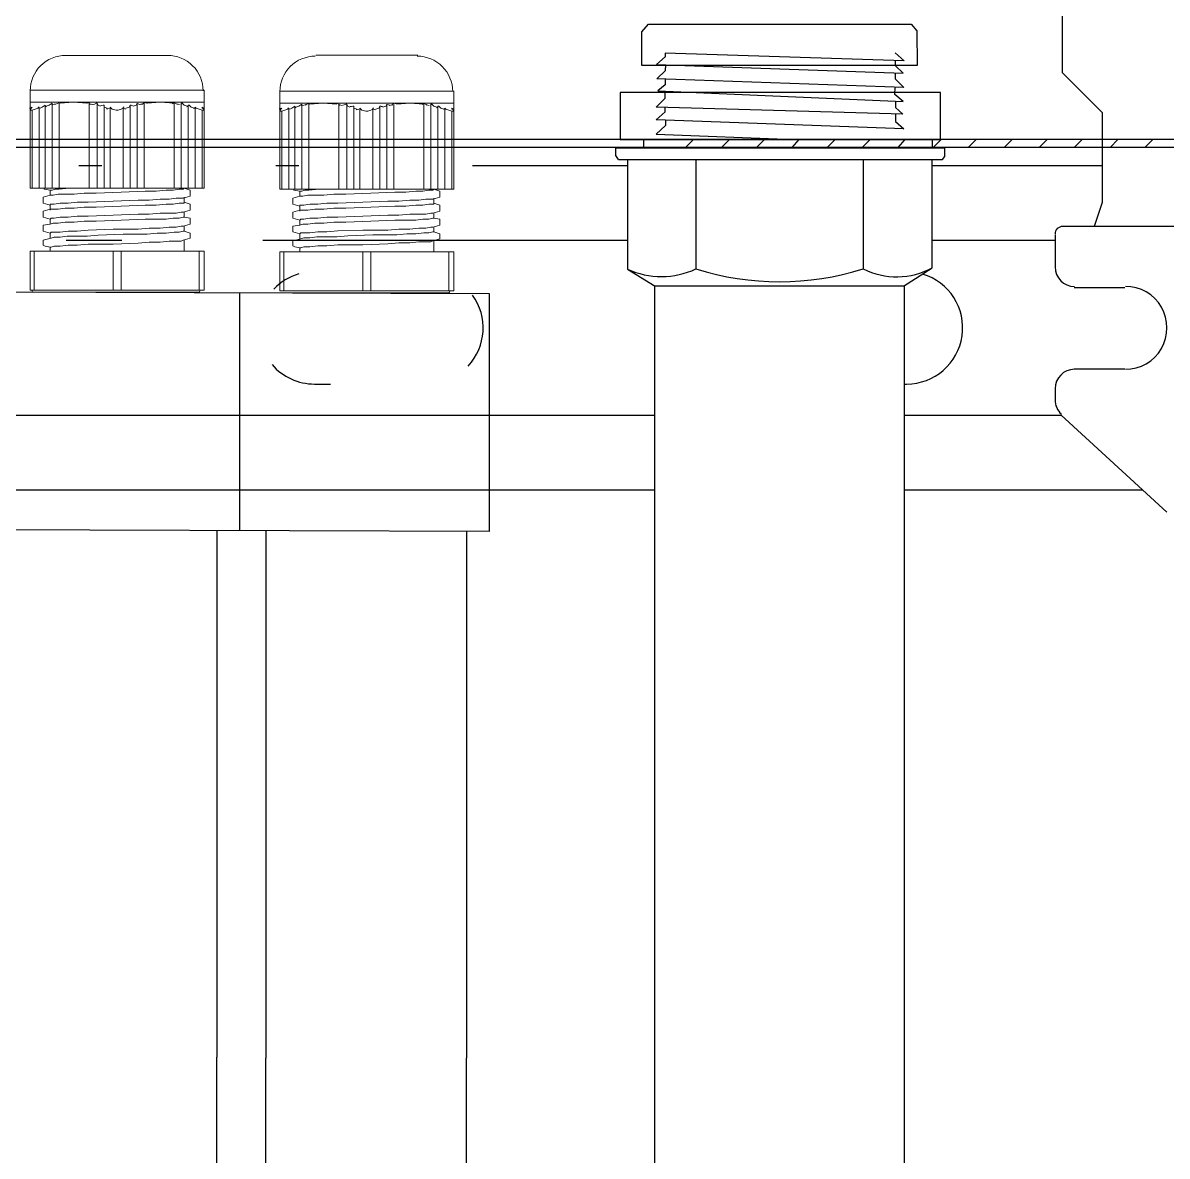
# Model space of a CAD drawing. Header units: feet. Extents: x -159 to 1687, y -48 to 1556.
# Drawn here: x 508.2828 to 508.76, y 1044.1603 to 1044.6329 of the extents above; entities that cross this region are included whole.
import ezdxf

# ---------------------------------------------------------------- set-up
doc = ezdxf.new("R2010")
doc.units = ezdxf.units.FT
doc.header["$MEASUREMENT"] = 0
for name, color, linetype in [('E-COND-PVC', 4, 'Continuous'), ('E-DETL', 7, 'Continuous'), ('E-EQPM-CAB', 5, 'Continuous'), ('E-EQPM-HRDW', 253, 'Continuous')]:
    doc.layers.add(name, color=color, linetype=linetype)

msp = doc.modelspace()

# ---------------------------------------------------------------- linework, layer by layer
at = {"layer": 'E-COND-PVC'}
msp.add_line((508.0607892275231, 1044.521451875424), (508.4772831352483, 1044.520115285561), dxfattribs=at)
for points in [[(508.4772831352483, 1044.420854962959), (508.0607892275231, 1044.422191552822), (508.0607892275231, 1044.521451875424)], [(508.373159658317, 1044.520449433026), (508.373159658317, 1044.421189110425)], [(508.4772831352483, 1044.520115285561), (508.4772831352483, 1044.420854962959)], [(508.363663655664, 1044.421219584486), (508.3636571373538, 1044.201538263403)], [(508.3841389984123, 1044.421153876117), (508.3841456031305, 1044.201204115937)], [(508.4677871325953, 1044.420885437021), (508.4677806142849, 1044.201204115937)], [(508.3636339658489, 1042.846764879883), (508.3636571373538, 1044.201538263403)], [(508.3840979036689, 1041.048761416502), (508.3841456031305, 1044.201204115937)], [(508.4677574484619, 1042.846764879883), (508.4677806142849, 1044.201204115937)]]:
    msp.add_lwpolyline(points, dxfattribs=at)
at = {"layer": 'E-COND-PVC', "color": 111}
for points in [[(508.5462135900078, 1044.523316351487), (508.5462135900078, 1042.846764879883)], [(508.6503801900078, 1044.5233222237), (508.6503801900078, 1042.846764879883)]]:
    msp.add_lwpolyline(points, dxfattribs=at)
at = {"layer": 'E-DETL', "ltscale": 0.05}
for points in [[(508.6558411576303, 1044.615168871717), (508.5410195403106, 1044.615168871717), (508.5410195403106, 1044.629148656461), (508.5437650777064, 1044.632375325705), (508.6532208063557, 1044.632375325705), (508.6556974307588, 1044.629587120081), (508.6558411576303, 1044.615168871717)], [(508.6465638276434, 1044.620426856552), (508.6502972809611, 1044.617114286685), (508.5507248779921, 1044.620265392736), (508.5506748114924, 1044.618683331831), (508.5470708278017, 1044.615599458201), (508.6499785787622, 1044.611917802223), (508.646708179484, 1044.615022589036), (508.6467778987794, 1044.61722566239)], [(508.6465923375073, 1044.612038949321), (508.6465446619238, 1044.609507510416), (508.6501829757125, 1044.605994195894), (508.5471940749161, 1044.609602560259), (508.5508602238676, 1044.613059847164), (508.5509461215394, 1044.615460814628)], [(508.5507365206296, 1044.609478445575), (508.5506753932581, 1044.607044510992), (508.5476077563956, 1044.60450748606), (508.6499694285734, 1044.600113141478), (508.6465072278763, 1044.603017721826), (508.6466158917105, 1044.606119173816)], [(508.6654593682073, 1044.584323775184), (508.6654593682073, 1044.603831785747), (508.5319359988238, 1044.603831785747), (508.5319359988238, 1044.584264770052), (508.6654593682073, 1044.584323775184)], [(508.6467305716022, 1044.600252184278), (508.6467120895472, 1044.597629180625), (508.6497467632952, 1044.594766935514), (508.546994229023, 1044.59778176082), (508.5506866907767, 1044.601526825298), (508.5506893251006, 1044.60437519558)], [(508.6467010056368, 1044.594856299999), (508.6466992055686, 1044.591731008989), (508.6501871421733, 1044.588751396647), (508.5469058199305, 1044.592427733636), (508.550654176358, 1044.595783002194), (508.5507096227358, 1044.597672748784)], [(508.5507676493859, 1044.592290270384), (508.5507680970102, 1044.590099568137), (508.5469549521179, 1044.586469571354), (508.6045615828917, 1044.584296863926)], [(508.5416182795104, 1044.584269048736), (508.541617850767, 1044.580705897589)], [(508.6620404121884, 1044.584327598912), (508.6620399746564, 1044.580691407555)], [(508.5312225084426, 1044.575987158142), (508.5300757221667, 1044.577620038826), (508.530076093646, 1044.580707286374)], [(508.6673316188786, 1044.580690770827), (508.5300760916587, 1044.580690770827)], [(508.6663267452144, 1044.575987158142), (508.6673311987806, 1044.577199468256), (508.6673316188786, 1044.580690770827)], [(508.5312225084426, 1044.575987158142), (508.6663267452144, 1044.575987158142)], [(508.5349431739307, 1044.575987158142), (508.5349431739307, 1044.530245530596)], [(508.5634588640784, 1044.575987158142), (508.5634588640784, 1044.530298217244)], [(508.6332843556938, 1044.575987158142), (508.6332843556938, 1044.53026962331)], [(508.6500652331072, 1044.523122712427), (508.6620870829385, 1044.530738022843), (508.6620870829385, 1044.575987158142)], [(508.5349431739307, 1044.530245530596), (508.5465285469083, 1044.523122712427)]]:
    msp.add_lwpolyline(points, dxfattribs=at)
at = {"layer": 'E-DETL'}
msp.add_lwpolyline([(508.6500652331072, 1044.523122712427), (508.5465285469083, 1044.523122712427)], dxfattribs=at)
at = {"layer": 'E-DETL', "ltscale": 0.05}
for centre, radius, start, end in [((508.5491442912749, 1044.56097472633), 0.03385196012386368, 245.196565240083, 295.0151581366221), ((508.5984174385348, 1044.642196045227), 0.1172315053023451, 252.6504055489006, 287.3026685616503), ((508.6472261945979, 1044.558760822032), 0.0317194463483712, 243.9257194655662, 297.937642340673)]:
    msp.add_arc(centre, radius, start, end, dxfattribs=at)
at = {"layer": 'E-EQPM-CAB', "lineweight": 0}
for p, q in [((508.2858540110861, 1044.563949304492), (508.2858540110861, 1044.604784550653)), ((508.3583574073314, 1044.604784550653), (508.2858540110861, 1044.604784550653)), ((508.3583574073314, 1044.604784550653), (508.3583574073314, 1044.563949304492)), ((508.3899774880174, 1044.563615157026), (508.3899774880174, 1044.604450403187)), ((508.4624808842627, 1044.604450403187), (508.3899774880174, 1044.604450403187)), ((508.4624808842627, 1044.604450403187), (508.4624808842627, 1044.563615157026)), ((508.3583574073314, 1044.563949304492), (508.2858540110861, 1044.563949304492)), ((508.4624808842627, 1044.563615157026), (508.3899774880174, 1044.563615157026))]:
    msp.add_line(p, q, dxfattribs=at)
at = {"layer": 'E-EQPM-CAB', "lineweight": 25}
msp.add_line((508.8412249360474, 1044.54801307193), (508.7162190804524, 1044.54801307193), dxfattribs=at)
for points in [[(508.7162190804524, 1044.637183915588), (508.7162190804524, 1044.612182744469), (508.732886527865, 1044.595515297056)], [(508.732886527865, 1044.595515297056), (508.732886527865, 1044.558013540377), (508.7295530383824, 1044.54801307193)], [(508.8353913294529, 1044.584264770052), (507.2132320100168, 1044.584264770052)], [(508.5591283885883, 1044.58093128057), (508.5624618780707, 1044.584264770052)], [(508.5741290912597, 1044.58093128057), (508.5774625807421, 1044.584264770052)], [(508.5887131077454, 1044.58093128057), (508.5920465972281, 1044.584264770052)], [(508.603713810417, 1044.58093128057), (508.6066306137141, 1044.584264770052)], [(508.618297826903, 1044.58093128057), (508.6216313163857, 1044.584264770052)], [(508.6328818433892, 1044.58093128057), (508.6362153328716, 1044.584264770052)], [(508.6478825460606, 1044.58093128057), (508.6507993493578, 1044.584264770052)], [(508.6624665625466, 1044.58093128057), (508.665800052029, 1044.584264770052)], [(508.6770505790325, 1044.58093128057), (508.6803840685152, 1044.584264770052)], [(508.6920512817042, 1044.58093128057), (508.6953847711866, 1044.584264770052)], [(508.7066352981901, 1044.58093128057), (508.7099687876728, 1044.584264770052)], [(508.7212193146761, 1044.58093128057), (508.7245528041585, 1044.584264770052)], [(508.7362200173475, 1044.58093128057), (508.7395535068299, 1044.584264770052)], [(508.7508040338337, 1044.58093128057), (508.7541375233161, 1044.584264770052)], [(508.8353913294529, 1044.58093128057), (507.2132320100168, 1044.58093128057)], [(508.7133022771552, 1044.544679582448), (508.7133022771552, 1044.530928938332)], [(508.7212193146761, 1044.522595214626), (508.7424703101271, 1044.522595214626)], [(508.7424703101271, 1044.48842694743), (508.7212193146761, 1044.48842694743)], [(508.7133022771552, 1044.480093223724), (508.7133022771552, 1044.475509675685)], [(508.7158023942668, 1044.469259382905), (508.7599711299106, 1044.428840822929)]]:
    msp.add_lwpolyline(points, dxfattribs=at)
at = {"layer": 'E-EQPM-CAB', "lineweight": 0}
for points in [[(508.3431483615673, 1044.619368567139), (508.3006463706654, 1044.619368567139)], [(508.4474801815909, 1044.619451105858), (508.404978190689, 1044.619451105858)], [(508.2858540110861, 1044.599784316429), (508.3583574073314, 1044.599784316429)], [(508.2866873834567, 1044.597700885503), (508.2858540110861, 1044.596867513132), (508.2862706972715, 1044.596450826947), (508.2866873834567, 1044.596450826947), (508.2891875005687, 1044.597284199317), (508.2891875005687, 1044.597700885503), (508.2896041867539, 1044.597700885503), (508.2896041867539, 1044.563949304492)], [(508.2866873834567, 1044.563949304492), (508.2866873834567, 1044.596450826947)], [(508.292104303866, 1044.563949304492), (508.292104303866, 1044.598534257873), (508.2908542453102, 1044.597700885503), (508.2900208729394, 1044.597284199317)], [(508.2950211071632, 1044.563949304492), (508.2950211071632, 1044.599367630244), (508.293771048607, 1044.598534257873), (508.2925209900512, 1044.598117571688)], [(508.2979379104605, 1044.563949304492), (508.2979379104605, 1044.599784316429)], [(508.309605123649, 1044.599367630244), (508.3037715170549, 1044.599784316429), (508.2983545966457, 1044.599367630244)], [(508.3104384960198, 1044.599784316429), (508.3104384960198, 1044.563949304492)], [(508.3150220440583, 1044.598117571688), (508.3141886716876, 1044.598534257873), (508.3137719855025, 1044.599367630244), (508.313355299317, 1044.599367630244)], [(508.3137719855025, 1044.563949304492), (508.3137719855025, 1044.599367630244)], [(508.3166887887997, 1044.598534257873), (508.3166887887997, 1044.563949304492)], [(508.3179388473555, 1044.597284199317), (508.3166887887997, 1044.597700885503)], [(508.3246058263208, 1044.597284199317), (508.32377245395, 1044.596867513132), (508.3225223953939, 1044.596450826947), (508.3216890230236, 1044.596450826947), (508.3200222782821, 1044.596867513132), (508.3191889059115, 1044.597700885503), (508.3191889059115, 1044.563949304492)], [(508.3246058263208, 1044.563949304492), (508.3246058263208, 1044.597700885503)], [(508.325022512506, 1044.597700885503), (508.3246058263208, 1044.597700885503)], [(508.3279393158032, 1044.598534257873), (508.3275226296176, 1044.598534257873), (508.3271059434324, 1044.597700885503), (508.3258558848766, 1044.597284199317)], [(508.3304394329148, 1044.563949304492), (508.3304394329148, 1044.599367630244), (508.3300227467296, 1044.598534257873), (508.3287726881738, 1044.598117571688)], [(508.3458568217716, 1044.599367630244), (508.3400232151772, 1044.599784316429), (508.3346062947683, 1044.599367630244)], [(508.3458568217716, 1044.599784316429), (508.3458568217716, 1044.563949304492)], [(508.3512737421807, 1044.598117571688), (508.3500236836249, 1044.598534257873), (508.3491903112541, 1044.599367630244), (508.3487736250689, 1044.599367630244), (508.3487736250689, 1044.563949304492)], [(508.3541905454779, 1044.597284199317), (508.3529404869221, 1044.597700885503), (508.3521071145513, 1044.598534257873), (508.3516904283661, 1044.598534257873), (508.3516904283661, 1044.563949304492)], [(508.3575240349606, 1044.596450826947), (508.3575240349606, 1044.563949304492)], [(508.3899774880174, 1044.599450168963), (508.4624808842627, 1044.599450168963)], [(508.390810860388, 1044.597366738037), (508.3899774880174, 1044.596533365666), (508.3903941742028, 1044.596116679481), (508.390810860388, 1044.596116679481), (508.3933109775001, 1044.596950051851), (508.3933109775001, 1044.597366738037), (508.3937276636852, 1044.597366738037), (508.3937276636852, 1044.563615157026)], [(508.3962277807973, 1044.563615157026), (508.3962277807973, 1044.598200110408), (508.3949777222415, 1044.597366738037), (508.3941443498707, 1044.596950051851)], [(508.3991445840945, 1044.563615157026), (508.3991445840945, 1044.599033482778), (508.3978945255383, 1044.598200110408), (508.3966444669825, 1044.597783424223)], [(508.4020613873918, 1044.563615157026), (508.4020613873918, 1044.599450168963)], [(508.4137286005803, 1044.599033482778), (508.4078949939862, 1044.599450168963), (508.402478073577, 1044.599033482778)], [(508.4145619729511, 1044.599450168963), (508.4145619729511, 1044.563615157026)], [(508.4191455209896, 1044.597783424223), (508.418312148619, 1044.598200110408), (508.4178954624338, 1044.599033482778), (508.4174787762483, 1044.599033482778)], [(508.4178954624338, 1044.563615157026), (508.4178954624338, 1044.599033482778)], [(508.420812265731, 1044.598200110408), (508.420812265731, 1044.563615157026)], [(508.4220623242868, 1044.596950051851), (508.420812265731, 1044.597366738037)], [(508.4287293032521, 1044.596950051851), (508.4278959308813, 1044.596533365666), (508.4266458723253, 1044.596116679481), (508.4258124999549, 1044.596116679481), (508.4241457552134, 1044.596533365666), (508.4233123828428, 1044.597366738037), (508.4233123828428, 1044.563615157026)], [(508.4287293032521, 1044.563615157026), (508.4287293032521, 1044.597366738037)], [(508.4291459894373, 1044.597366738037), (508.4287293032521, 1044.597366738037)], [(508.4320627927345, 1044.598200110408), (508.4316461065489, 1044.598200110408), (508.4312294203637, 1044.597366738037), (508.4299793618079, 1044.596950051851)], [(508.4345629098461, 1044.563615157026), (508.4345629098461, 1044.599033482778), (508.4341462236609, 1044.598200110408), (508.4328961651051, 1044.597783424223)], [(508.4499802987029, 1044.599033482778), (508.4441466921085, 1044.599450168963), (508.4387297716996, 1044.599033482778)], [(508.4499802987029, 1044.599450168963), (508.4499802987029, 1044.563615157026)], [(508.455397219112, 1044.597783424223), (508.4541471605562, 1044.598200110408), (508.4533137881854, 1044.599033482778), (508.4528971020002, 1044.599033482778), (508.4528971020002, 1044.563615157026)], [(508.4583140224092, 1044.596950051851), (508.4570639638534, 1044.597366738037), (508.4562305914826, 1044.598200110408), (508.4558139052974, 1044.598200110408), (508.4558139052974, 1044.563615157026)], [(508.390810860388, 1044.563615157026), (508.390810860388, 1044.596116679481)], [(508.4616475118919, 1044.596116679481), (508.4616475118919, 1044.563615157026)], [(508.2916876176806, 1044.563949304492), (508.2916876176806, 1044.563532618307), (508.2941877347926, 1044.563115932121), (508.2941877347926, 1044.561032501194), (508.2912709314954, 1044.560199128824), (508.2912709314954, 1044.557699011712), (508.2941877347926, 1044.556865639342)], [(508.2941877347926, 1044.554782208415), (508.2941877347926, 1044.557282325527), (508.2958544795338, 1044.557282325527), (508.2983545966457, 1044.557699011712), (508.3016880861281, 1044.557699011712), (508.3054382617959, 1044.558115697897), (508.3100218098346, 1044.558115697897), (508.3308561191005, 1044.558949070268), (508.3354396671387, 1044.558949070268), (508.3400232151772, 1044.559365756454), (508.3437733908452, 1044.559365756454), (508.3466901941425, 1044.559782442639), (508.3496069974397, 1044.559782442639), (508.3525238007369, 1044.56061581501), (508.3525238007369, 1044.563115932121), (508.3500236836249, 1044.563949304492), (508.3496069974397, 1044.563532618307), (508.3479402526983, 1044.563532618307), (508.3454401355864, 1044.563115932121), (508.3425233322894, 1044.563115932121), (508.3383564704359, 1044.562699245936), (508.3337729223977, 1044.562699245936), (508.32377245395, 1044.562282559751), (508.313355299317, 1044.561865873566), (508.3083550650932, 1044.561865873566), (508.3041882032401, 1044.56144918738), (508.297521224275, 1044.56144918738), (508.2954377933484, 1044.561032501194), (508.2941877347926, 1044.561032501194)], [(508.3021047723135, 1044.563949304492), (508.2979379104605, 1044.563532618307), (508.296271165719, 1044.563532618307), (508.2950211071632, 1044.563115932121), (508.2941877347926, 1044.563115932121)], [(508.3958110946119, 1044.563615157026), (508.3958110946119, 1044.563198470841), (508.3983112117239, 1044.562781784656), (508.3983112117239, 1044.560698353729), (508.3953944084267, 1044.559864981358), (508.3953944084267, 1044.557364864247), (508.3983112117239, 1044.556531491876)], [(508.3983112117239, 1044.55444806095), (508.3983112117239, 1044.556948178061), (508.3999779564651, 1044.556948178061), (508.402478073577, 1044.557364864247), (508.4058115630594, 1044.557364864247), (508.4095617387272, 1044.557781550432), (508.4141452867659, 1044.557781550432), (508.4349795960318, 1044.558614922802), (508.43956314407, 1044.558614922802), (508.4441466921085, 1044.559031608988), (508.4478968677765, 1044.559031608988), (508.4508136710738, 1044.559448295173), (508.453730474371, 1044.559448295173), (508.4566472776683, 1044.560281667544), (508.4566472776683, 1044.562781784656), (508.4541471605562, 1044.563615157026), (508.453730474371, 1044.563198470841), (508.4520637296296, 1044.563198470841), (508.4495636125177, 1044.562781784656), (508.4466468092207, 1044.562781784656), (508.4424799473672, 1044.56236509847), (508.437896399329, 1044.56236509847), (508.4278959308813, 1044.561948412285), (508.4174787762483, 1044.5615317261), (508.4124785420245, 1044.5615317261), (508.4083116801714, 1044.561115039915), (508.4016447012064, 1044.561115039915), (508.3995612702797, 1044.560698353729), (508.3983112117239, 1044.560698353729)], [(508.4062282492448, 1044.563615157026), (508.4020613873918, 1044.563198470841), (508.4003946426503, 1044.563198470841), (508.3991445840945, 1044.562781784656), (508.3983112117239, 1044.562781784656)], [(508.3500236836249, 1044.560199128824), (508.3500236836249, 1044.557699011712), (508.3479402526983, 1044.557699011712), (508.3454401355864, 1044.557282325527), (508.3425233322894, 1044.557282325527), (508.3383564704359, 1044.556865639342), (508.3337729223977, 1044.556865639342), (508.32377245395, 1044.556448953157), (508.313355299317, 1044.556032266971), (508.3083550650932, 1044.556032266971), (508.3041882032401, 1044.555615580786), (508.3004380275723, 1044.555615580786), (508.297521224275, 1044.5551988946), (508.2941877347926, 1044.5551988946), (508.2912709314954, 1044.55436552223), (508.2912709314954, 1044.551865405118), (508.2941877347926, 1044.551032032747), (508.2941877347926, 1044.548948601821), (508.2954377933484, 1044.549365288005), (508.297521224275, 1044.549365288005), (508.3004380275723, 1044.549781974191), (508.3041882032401, 1044.549781974191), (508.3083550650932, 1044.550198660377), (508.313355299317, 1044.550198660377), (508.32377245395, 1044.550615346562), (508.3337729223977, 1044.551032032747), (508.3425233322894, 1044.551032032747), (508.3454401355864, 1044.551448718933), (508.3479402526983, 1044.551448718933), (508.3496069974397, 1044.551865405118), (508.3500236836249, 1044.551865405118)], [(508.4541471605562, 1044.559864981358), (508.4541471605562, 1044.557364864247), (508.4520637296296, 1044.557364864247), (508.4495636125177, 1044.556948178061), (508.4466468092207, 1044.556948178061), (508.4424799473672, 1044.556531491876), (508.437896399329, 1044.556531491876), (508.4278959308813, 1044.556114805691), (508.4174787762483, 1044.555698119505), (508.4124785420245, 1044.555698119505), (508.4083116801714, 1044.55528143332), (508.4045615045036, 1044.55528143332), (508.4016447012064, 1044.554864747134), (508.3983112117239, 1044.554864747134), (508.3953944084267, 1044.554031374764), (508.3953944084267, 1044.551531257652), (508.3983112117239, 1044.550697885281), (508.3983112117239, 1044.548614454355), (508.3995612702797, 1044.54903114054), (508.4016447012064, 1044.54903114054), (508.4045615045036, 1044.549447826726), (508.4083116801714, 1044.549447826726), (508.4124785420245, 1044.549864512911), (508.4174787762483, 1044.549864512911), (508.4278959308813, 1044.550281199096), (508.437896399329, 1044.550697885281), (508.4466468092207, 1044.550697885281), (508.4495636125177, 1044.551114571467), (508.4520637296296, 1044.551114571467), (508.453730474371, 1044.551531257652), (508.4541471605562, 1044.551531257652)], [(508.2941877347926, 1044.551032032747), (508.2946044209778, 1044.551448718933), (508.2958544795338, 1044.551448718933), (508.2983545966457, 1044.551865405118), (508.3016880861281, 1044.551865405118), (508.3054382617959, 1044.552282091303), (508.3100218098346, 1044.552282091303), (508.3308561191005, 1044.553115463674), (508.3354396671387, 1044.553115463674), (508.3400232151772, 1044.55353214986), (508.3466901941425, 1044.55353214986), (508.3487736250689, 1044.553948836044), (508.3496069974397, 1044.553948836044), (508.3525238007369, 1044.554782208415), (508.3525238007369, 1044.557282325527), (508.3500236836249, 1044.558115697897)], [(508.2941877347926, 1044.545198426153), (508.2946044209778, 1044.545615112338), (508.2983545966457, 1044.545615112338), (508.3016880861281, 1044.546031798523), (508.3054382617959, 1044.546031798523), (508.3100218098346, 1044.546448484709), (508.3204389644673, 1044.546865170894), (508.3308561191005, 1044.546865170894), (508.3354396671387, 1044.547281857079), (508.3400232151772, 1044.547281857079), (508.3437733908452, 1044.547698543265), (508.3466901941425, 1044.547698543265), (508.3487736250689, 1044.54811522945), (508.3496069974397, 1044.54811522945), (508.3525238007369, 1044.548948601821), (508.3525238007369, 1044.551448718933), (508.3500236836249, 1044.551865405118), (508.3500236836249, 1044.553948836044)], [(508.3983112117239, 1044.550697885281), (508.3987278979091, 1044.551114571467), (508.3999779564651, 1044.551114571467), (508.402478073577, 1044.551531257652), (508.4058115630594, 1044.551531257652), (508.4095617387272, 1044.551947943837), (508.4141452867659, 1044.551947943837), (508.4349795960318, 1044.552781316208), (508.43956314407, 1044.552781316208), (508.4441466921085, 1044.553198002394), (508.4508136710738, 1044.553198002394), (508.4528971020002, 1044.553614688578), (508.453730474371, 1044.553614688578), (508.4566472776683, 1044.55444806095), (508.4566472776683, 1044.556948178061), (508.4541471605562, 1044.557781550432)], [(508.3983112117239, 1044.544864278687), (508.3987278979091, 1044.545280964872), (508.402478073577, 1044.545280964872), (508.4058115630594, 1044.545697651058), (508.4095617387272, 1044.545697651058), (508.4141452867659, 1044.546114337243), (508.4245624413986, 1044.546531023428), (508.4349795960318, 1044.546531023428), (508.43956314407, 1044.546947709614), (508.4441466921085, 1044.546947709614), (508.4478968677765, 1044.547364395799), (508.4508136710738, 1044.547364395799), (508.4528971020002, 1044.547781081984), (508.453730474371, 1044.547781081984), (508.4566472776683, 1044.548614454355), (508.4566472776683, 1044.551114571467), (508.4541471605562, 1044.551531257652), (508.4541471605562, 1044.553614688578)], [(508.2941877347926, 1044.548948601821), (508.2912709314954, 1044.548531915635), (508.2912709314954, 1044.546031798523), (508.2941877347926, 1044.545198426153), (508.2941877347926, 1044.543114995226)], [(508.3500236836249, 1044.546031798523), (508.3496069974397, 1044.546031798523), (508.3479402526983, 1044.545615112338), (508.3458568217716, 1044.545615112338), (508.3425233322894, 1044.545198426153), (508.3387731566214, 1044.545198426153), (508.3346062947683, 1044.544781739968), (508.3246058263208, 1044.544781739968), (508.3141886716876, 1044.544365053782), (508.309605123649, 1044.543948367597), (508.3012713999429, 1044.543948367597), (508.2983545966457, 1044.543531681412), (508.2958544795338, 1044.543531681412), (508.2946044209778, 1044.543114995226), (508.2912709314954, 1044.542281622855), (508.2912709314954, 1044.540198191929), (508.292104303866, 1044.539781505744), (508.2941877347926, 1044.539364819558)], [(508.2941877347926, 1044.537698074817), (508.2941877347926, 1044.539364819558), (508.2946044209778, 1044.539364819558), (508.2958544795338, 1044.539781505744), (508.2983545966457, 1044.539781505744), (508.3016880861281, 1044.540198191929), (508.3054382617959, 1044.540198191929), (508.3100218098346, 1044.540614878114), (508.3204389644673, 1044.540614878114), (508.3308561191005, 1044.541031564299), (508.3354396671387, 1044.541448250485), (508.3400232151772, 1044.541448250485), (508.3437733908452, 1044.541864936671), (508.3487736250689, 1044.541864936671), (508.3496069974397, 1044.542281622855), (508.3525238007369, 1044.543114995226), (508.3525238007369, 1044.545198426153), (508.3500236836249, 1044.546031798523), (508.3500236836249, 1044.54811522945)], [(508.3983112117239, 1044.548614454355), (508.3953944084267, 1044.548197768169), (508.3953944084267, 1044.545697651058), (508.3983112117239, 1044.544864278687), (508.3983112117239, 1044.542780847761)], [(508.4541471605562, 1044.545697651058), (508.453730474371, 1044.545697651058), (508.4520637296296, 1044.545280964872), (508.4499802987029, 1044.545280964872), (508.4466468092207, 1044.544864278687), (508.4428966335527, 1044.544864278687), (508.4387297716996, 1044.544447592502), (508.4287293032521, 1044.544447592502), (508.418312148619, 1044.544030906316), (508.4137286005803, 1044.543614220131), (508.4053948768742, 1044.543614220131), (508.402478073577, 1044.543197533946), (508.3999779564651, 1044.543197533946), (508.3987278979091, 1044.542780847761), (508.3953944084267, 1044.541947475389), (508.3953944084267, 1044.539864044463), (508.3962277807973, 1044.539447358278), (508.3983112117239, 1044.539030672092)], [(508.3983112117239, 1044.537363927352), (508.3983112117239, 1044.539030672092), (508.3987278979091, 1044.539030672092), (508.3999779564651, 1044.539447358278), (508.402478073577, 1044.539447358278), (508.4058115630594, 1044.539864044463), (508.4095617387272, 1044.539864044463), (508.4141452867659, 1044.540280730649), (508.4245624413986, 1044.540280730649), (508.4349795960318, 1044.540697416834), (508.43956314407, 1044.541114103019), (508.4441466921085, 1044.541114103019), (508.4478968677765, 1044.541530789205), (508.4528971020002, 1044.541530789205), (508.453730474371, 1044.541947475389), (508.4566472776683, 1044.542780847761), (508.4566472776683, 1044.544864278687), (508.4541471605562, 1044.545697651058), (508.4541471605562, 1044.547781081984)], [(508.3500236836249, 1044.537698074817), (508.3500236836249, 1044.542281622855)], [(508.4541471605562, 1044.537363927352), (508.4541471605562, 1044.541947475389)], [(508.3583574073314, 1044.52144731359), (508.2858540110861, 1044.52144731359), (508.2858540110861, 1044.537698074817), (508.3583574073314, 1044.537698074817)], [(508.2875207558273, 1044.52144731359), (508.2875207558273, 1044.537698074817)], [(508.3204389644673, 1044.52144731359), (508.3204389644673, 1044.537698074817)], [(508.32377245395, 1044.537698074817), (508.32377245395, 1044.52144731359)], [(508.3562739764046, 1044.52144731359), (508.3562739764046, 1044.537698074817)], [(508.3583574073314, 1044.52144731359), (508.3583574073314, 1044.537698074817)], [(508.4624808842627, 1044.521113166124), (508.3899774880174, 1044.521113166124), (508.3899774880174, 1044.537363927352), (508.4624808842627, 1044.537363927352)], [(508.3916442327586, 1044.521113166124), (508.3916442327586, 1044.537363927352)], [(508.4245624413986, 1044.521113166124), (508.4245624413986, 1044.537363927352)], [(508.4278959308813, 1044.537363927352), (508.4278959308813, 1044.521113166124)], [(508.4603974533359, 1044.521113166124), (508.4603974533359, 1044.537363927352)], [(508.4624808842627, 1044.521113166124), (508.4624808842627, 1044.537363927352)], [(508.2875207558273, 1044.520613941219), (508.3562739764046, 1044.520613941219)], [(508.3916442327586, 1044.520279793754), (508.4603974533359, 1044.520279793754)]]:
    msp.add_lwpolyline(points, dxfattribs=at)
for points in [[(508.2981356155547, 1044.599198934841, 0.006117785474968941), (508.2977427221506, 1044.599591186549, 0.001557616299400789), (508.296598393547, 1044.598986729069)], [(508.3166887887997, 1044.598534257873), (508.3162721026143, 1044.598534257873, 0.004458473560548981), (508.3151511334384, 1044.598320585364)], [(508.3286435987935, 1044.598320585364, 0.00445847355965279), (508.3275226296176, 1044.598534257873), (508.3275226296176, 1044.563949304492)], [(508.3344376160333, 1044.599420428551, 0.003789523945122569), (508.3333562362121, 1044.599784316429), (508.3333562362121, 1044.563949304492)], [(508.3546072316634, 1044.563949304492), (508.3546072316634, 1044.597700885503), (508.3550239178485, 1044.597284199317), (508.3575240349606, 1044.596450826947), (508.3579407211458, 1044.596450826947), (508.3583574073314, 1044.596867513132), (508.3575240349606, 1044.597284199317), (508.3575240349606, 1044.597700885503, -0.006785877429675839), (508.3582261928514, 1044.597374270203)], [(508.402259092486, 1044.598864787376, 0.006117785474968941), (508.401866199082, 1044.599257039083, 0.001557616299400789), (508.4007218704783, 1044.598652581603)], [(508.420812265731, 1044.598200110408), (508.4203955795456, 1044.598200110408, 0.004458473560548981), (508.4192746103697, 1044.597986437899)], [(508.4327670757248, 1044.597986437899, 0.00445847355965279), (508.4316461065489, 1044.598200110408), (508.4316461065489, 1044.563615157026)], [(508.4385610929646, 1044.599086281085, 0.003789523945122569), (508.4374797131434, 1044.599450168963), (508.4374797131434, 1044.563615157026)], [(508.4587307085947, 1044.563615157026), (508.4587307085947, 1044.597366738037), (508.4591473947798, 1044.596950051851), (508.4616475118919, 1044.596116679481), (508.4620641980771, 1044.596116679481), (508.4624808842627, 1044.596533365666), (508.4616475118919, 1044.596950051851), (508.4616475118919, 1044.597366738037, -0.006785877429675839), (508.4623496697827, 1044.597040122737)]]:
    msp.add_lwpolyline(points, format="xyb", dxfattribs=at)
for centre, radius, start, end in [((508.3006463699283, 1044.604576208297), 0.01479235884196131, 89.99999714627566, 180.0000028537373), ((508.343148362304, 1044.604576208297), 0.01479235884196031, 359.9999971462626, 90.00000285374388), ((508.4047698468596, 1044.604242060831), 0.01479235884196131, 89.99999714627566, 180.0000028537373), ((508.4472718392353, 1044.604242060831), 0.01479235884196031, 359.9999971462626, 90.00000285374388), ((508.2935596300056, 1044.570418767594), 0.028115060915622, 104.9575298618146, 106.5127145388141), ((508.28481103627, 1044.588323055315), 0.01021151254701754, 60.86461263322045, 63.33039463854539), ((508.2852263377654, 1044.587488246888), 0.01271357832406297, 54.64625640862362, 56.7658434025739), ((508.2844015211286, 1044.586249126481), 0.0164498586291691, 49.11373088956038, 50.86703602575842), ((508.304397301657, 1044.554986448591), 0.0447979357767242, 100.3271573671188, 101.8211578562317), ((508.3356309858808, 1044.525454501942), 0.07849378655073257, 108.687354097037, 109.555844853726), ((508.213251913013, 1044.539224908092), 0.1142511151234789, 31.44227437122057, 31.81623155875208), ((508.3027290462651, 1044.55498644858), 0.04479793578769437, 78.1788421439644, 79.67284263270993), ((508.3323111919322, 1044.531666398301), 0.07020082899730205, 105.770536653514, 106.7319891656096), ((508.3293912895913, 1044.535868903537), 0.06224819539060093, 99.82228444644431, 100.8813881843308), ((508.3139867564506, 1044.535868903512), 0.06224819541585768, 79.11861181591006, 80.17771555337154), ((508.3114835402972, 1044.531666398292), 0.07020082900682134, 73.26801083439041, 74.22946334635667), ((508.3406489997859, 1044.554986448558), 0.0447979358101585, 100.3271573676061, 101.8211578556057), ((508.4301261329825, 1044.539224908124), 0.1142511150631527, 148.1837684412659, 148.5577256289928), ((508.3614674315411, 1044.58334028474), 0.02268804623792526, 134.2521345165151, 135.6542101705121), ((508.2447895382571, 1044.418696165735), 0.2073447370950335, 60.40300196656651, 60.7599810380812), ((508.338980744391, 1044.554986448597), 0.04479793577069521, 78.17884214374281, 79.67284263305251), ((508.3593932111128, 1044.58624912647), 0.01644985864352612, 129.1329639751048, 130.8862691097656), ((508.3585683944696, 1044.587488246885), 0.01271357832820504, 123.234156599324, 125.3537435925883), ((508.3589836959691, 1044.588323055302), 0.01021151256202135, 116.6696053626723, 119.1353873643738), ((508.3976831069369, 1044.570084620128), 0.028115060915622, 104.9575298618146, 106.5127145388141), ((508.3889345132013, 1044.587988907849), 0.01021151254701754, 60.86461263322045, 63.33039463854539), ((508.3893498146967, 1044.587154099422), 0.01271357832406297, 54.64625640862362, 56.7658434025739), ((508.3885249980599, 1044.585914979015), 0.0164498586291691, 49.11373088956038, 50.86703602575842), ((508.4085207785884, 1044.554652301125), 0.0447979357767242, 100.3271573671188, 101.8211578562317), ((508.4397544628121, 1044.525120354476), 0.07849378655073257, 108.687354097037, 109.555844853726), ((508.3173753899443, 1044.538890760626), 0.1142511151234789, 31.44227437122057, 31.81623155875208), ((508.4068525231964, 1044.554652301114), 0.04479793578769437, 78.1788421439644, 79.67284263270993), ((508.4364346688635, 1044.531332250835), 0.07020082899730205, 105.770536653514, 106.7319891656096), ((508.4335147665226, 1044.535534756071), 0.06224819539060093, 99.82228444644431, 100.8813881843308), ((508.4181102333819, 1044.535534756047), 0.06224819541585768, 79.11861181591006, 80.17771555337154), ((508.4156070172285, 1044.531332250826), 0.07020082900682134, 73.26801083439041, 74.22946334635667), ((508.4447724767172, 1044.554652301093), 0.0447979358101585, 100.3271573676061, 101.8211578556057), ((508.5342496099138, 1044.538890760658), 0.1142511150631527, 148.1837684412659, 148.5577256289928), ((508.4655909084724, 1044.583006137274), 0.02268804623792526, 134.2521345165151, 135.6542101705121), ((508.3489130151884, 1044.418362018269), 0.2073447370950335, 60.40300196656651, 60.7599810380812), ((508.4431042213223, 1044.554652301131), 0.04479793577069521, 78.17884214374281, 79.67284263305251), ((508.4635166880441, 1044.585914979004), 0.01644985864352612, 129.1329639751048, 130.8862691097656), ((508.4626918714009, 1044.587154099419), 0.01271357832820504, 123.234156599324, 125.3537435925883), ((508.4631071729004, 1044.587988907836), 0.01021151256202135, 116.6696053626723, 119.1353873643738), ((508.2873124112005, 1044.521238968963), 0.0006250277438624522, 179.9998593784675, 270.000140630958), ((508.3560656348462, 1044.521238968963), 0.0006250277437855965, 269.9998593622938, 0.0001406379993654756), ((508.4601891117775, 1044.520904821497), 0.0006250277437855965, 269.9998593622938, 0.0001406379993654756)]:
    msp.add_arc(centre, radius, start, end, dxfattribs=at)
at = {"layer": 'E-EQPM-CAB', "lineweight": 25}
for centre, radius, start, end in [((508.7164274212103, 1044.544887927875), 0.003125144055122894, 89.99995719513473, 180.000042804849), ((508.7214276591676, 1044.531137282824), 0.008125382012346768, 180.0000098627167, 269.999990137267), ((508.7426786547574, 1044.505719422583), 0.01729247515307976, 269.9999949055823, 90.00000509440466), ((508.7214276591676, 1044.480301565417), 0.008125382012319457, 90.00000986260594, 179.9999901374657), ((508.7214276463205, 1044.475718015485), 0.008125369165398714, 179.9999767764735, 227.5049334163083)]:
    msp.add_arc(centre, radius, start, end, dxfattribs=at)
at = {"layer": 'E-EQPM-HRDW'}
for points in [[(508.3061998741014, 1044.573427755917), (508.3157836563632, 1044.573427755917)], [(508.3882870526086, 1044.573427755917), (508.3978708348702, 1044.573427755917)], [(508.4703742311156, 1044.573427755917), (508.5349431739307, 1044.573427755917)], [(508.6620870829385, 1044.573427755917), (508.732886527865, 1044.573427755917)], [(508.3241173800698, 1044.542177755917), (508.3007829536919, 1044.542177755917)], [(508.5349431739307, 1044.542177755917), (508.3828701321993, 1044.542177755917)], [(508.7133022771552, 1044.542177755917), (508.6620870829385, 1044.542177755917)], [(507.5019930632763, 1044.46926108925), (508.5462135900078, 1044.46926108925)], [(508.6503801900078, 1044.46926108925), (508.7158005296018, 1044.46926108925)], [(508.5462135900078, 1044.43801108925), (507.5019930632763, 1044.43801108925)], [(508.7499500141379, 1044.43801108925), (508.6503801900078, 1044.43801108925)]]:
    msp.add_lwpolyline(points, dxfattribs=at)
for points in [[(508.3978708348702, 1044.528199381505, 0.1325278902399401), (508.3874536837337, 1044.521850913705)], [(508.6503801900078, 1044.482302755917), (508.651344309042, 1044.482302755917, 0.8649213070004916), (508.6580228563657, 1044.528163514977)], [(508.4685262892834, 1044.489809682398, 0.3562860462288267), (508.4703742311156, 1044.519365020541, 0.3562860462288267)], [(508.3867371004833, 1044.490377160516, 0.2174241267446837), (508.4044276423754, 1044.482302755917), (508.4111525063365, 1044.482302755917)]]:
    msp.add_lwpolyline(points, format="xyb", dxfattribs=at)

doc.saveas('drawing.dxf')
